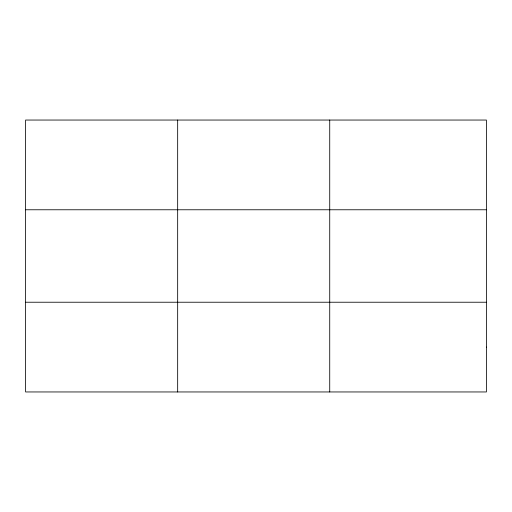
<?xml version="1.0" encoding="UTF-8"?>
<svg xmlns="http://www.w3.org/2000/svg" width="512" height="512" viewBox="0 0 512 512"><rect width="100%" height="100%" fill="white"/><g stroke="black" fill="none" stroke-linecap="round" stroke-linejoin="round"><path stroke-width="0.77" d="M177.664 120.045L177.664 391.955M329.728 120.045L329.728 391.955M25.6 209.773L486.4 209.773M25.6 302.227L486.4 302.227M486.4 347.091L486.4 391.955L25.6 391.955L25.6 120.045L486.4 120.045L486.4 347.091"/></g></svg>
